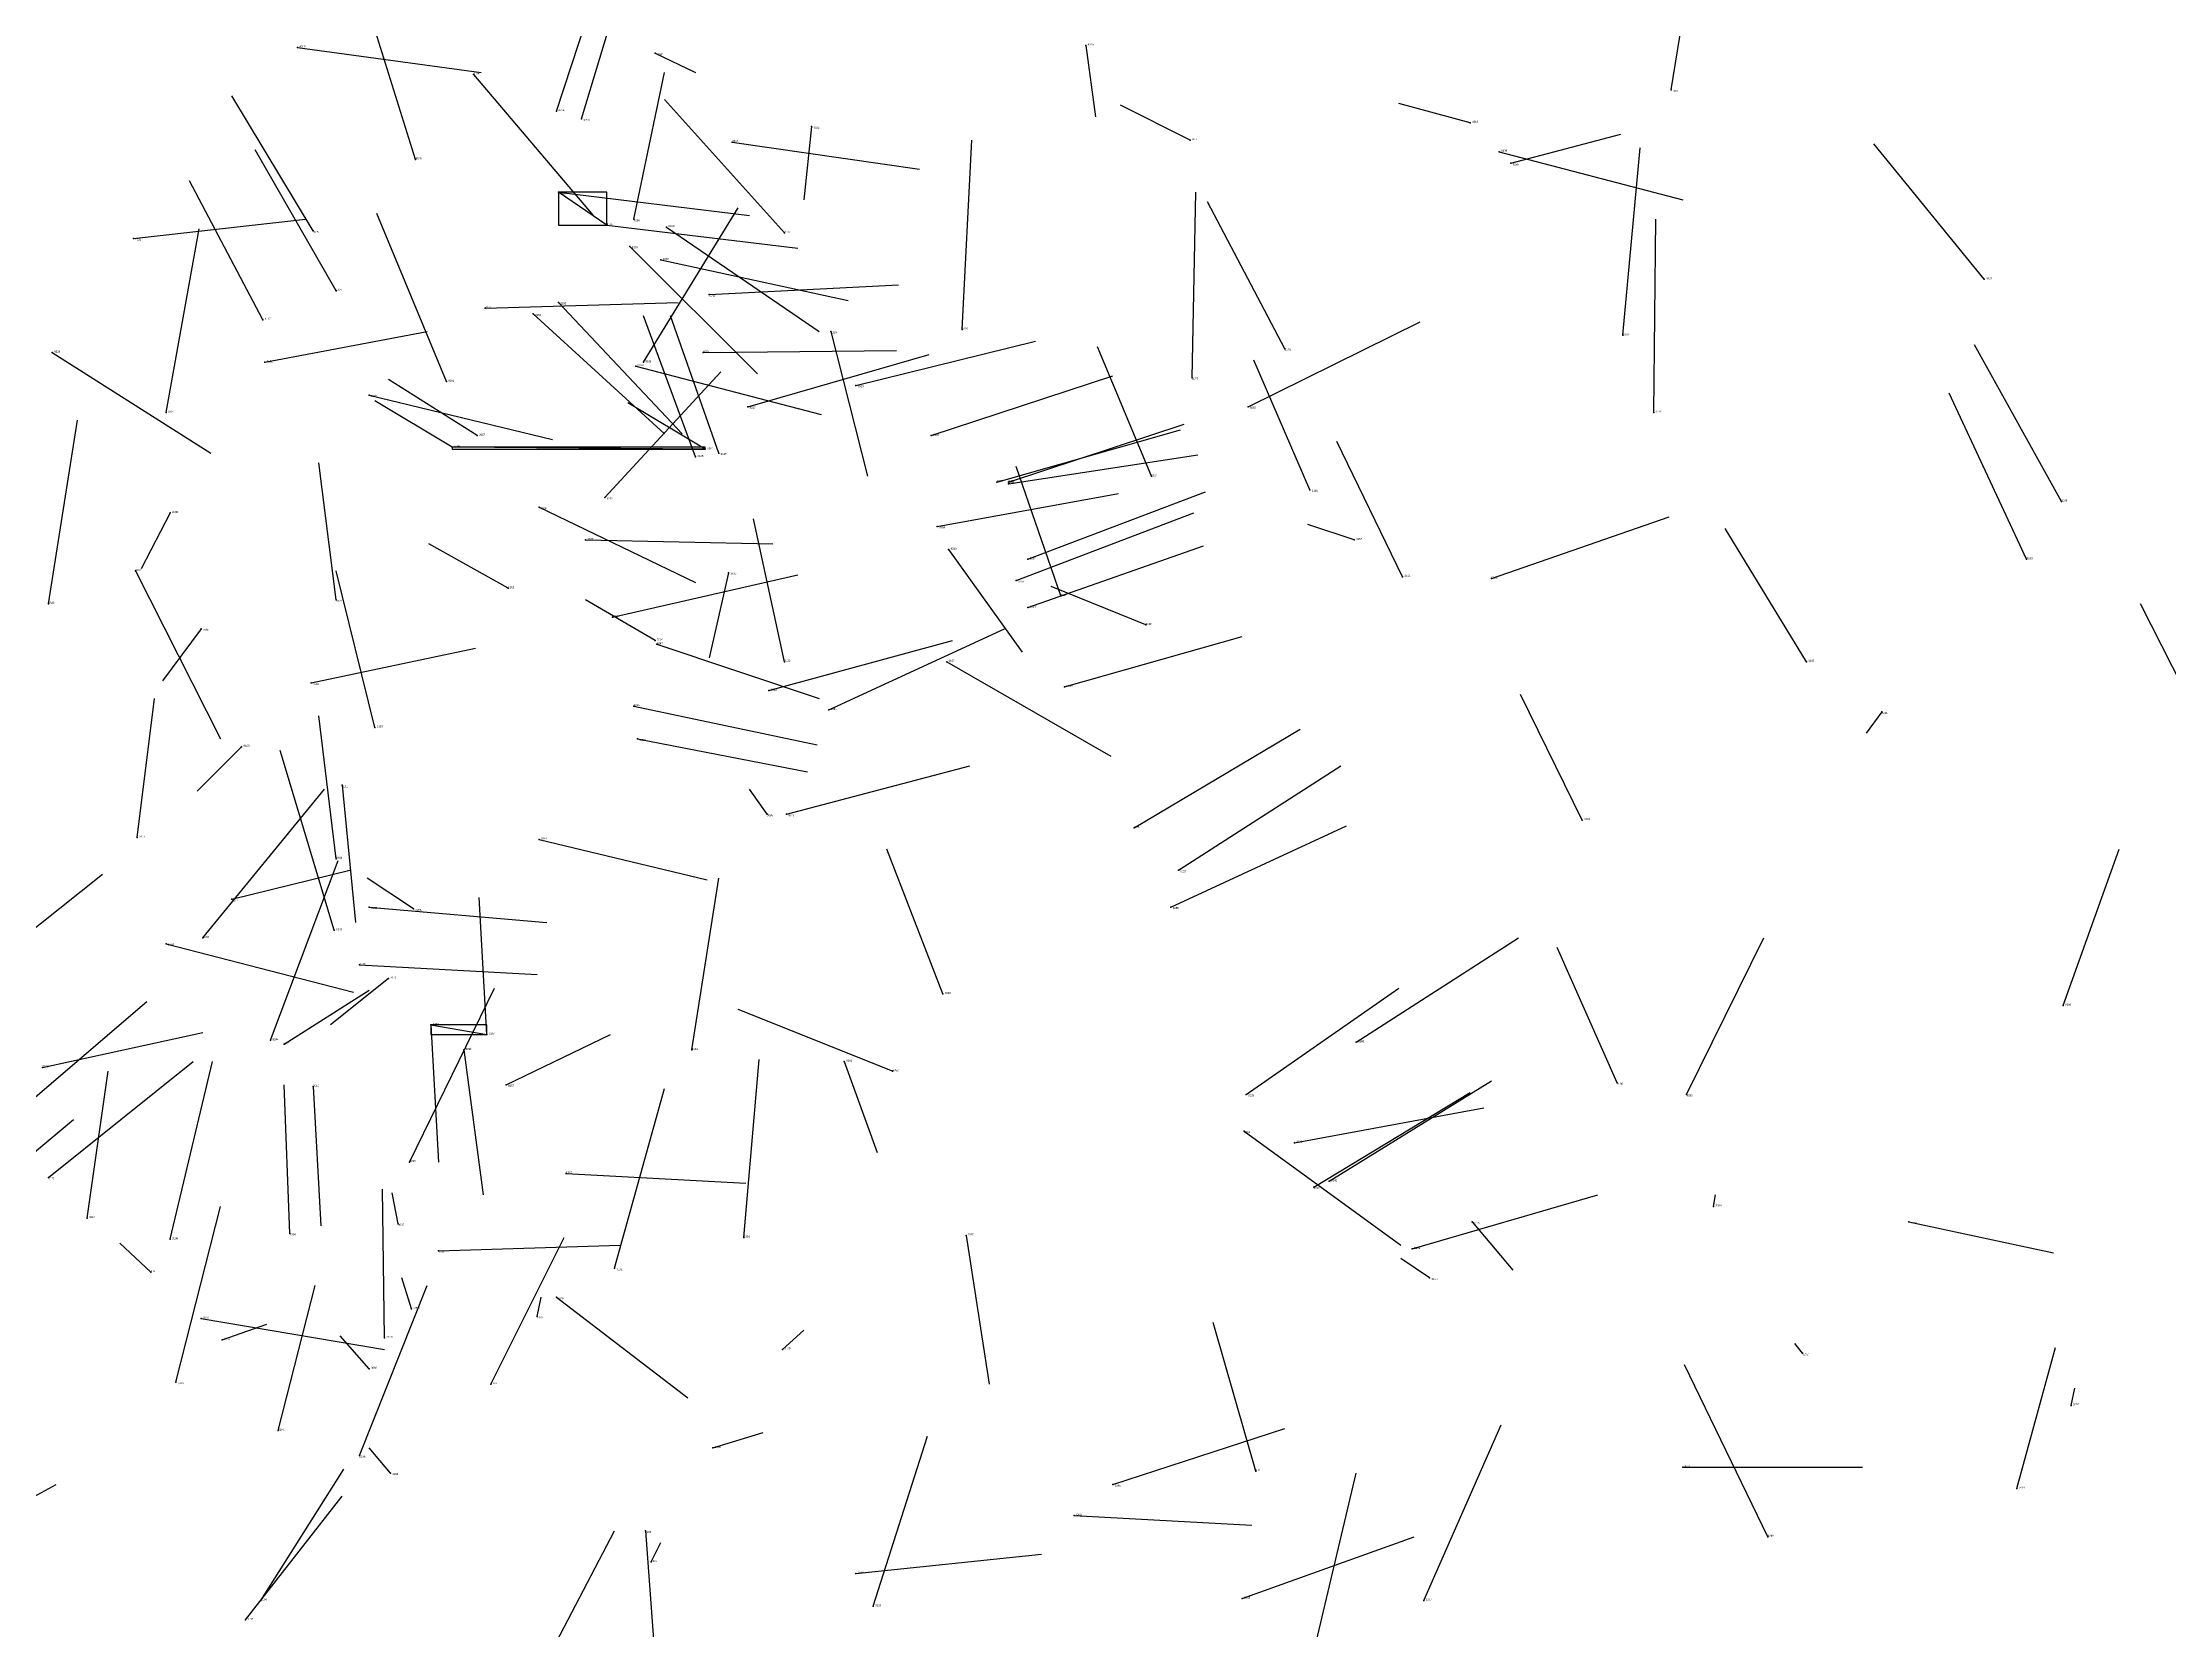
# Model space of a CAD drawing. Extents: x 59.1 to 70.8, y 600.3 to 605.1.
# Drawn here: x 65.136 to 66.237, y 602.016 to 602.839 of the extents above; entities that cross this region are included whole.
import ezdxf

# ---------------------------------------------------------------- set-up
doc = ezdxf.new("R2010")
doc.units = 0
for name, color, linetype in [('Clients', 3, 'CONTINUOUS'), ('Facilities', 3, 'CONTINUOUS'), ('Facilities_lines', 3, 'CONTINUOUS'), ('Min_max_boxes', 1, 'CONTINUOUS'), ('Normals', 1, 'CONTINUOUS'), ('Source_points', 5, 'CONTINUOUS'), ('Text', 3, 'CONTINUOUS')]:
    doc.layers.add(name, color=color, linetype=linetype)

msp = doc.modelspace()

# ---------------------------------------------------------------- linework, layer by layer
at = {"layer": 'Clients', "color": 5}
for p in [(65.403, 602.761, 460.27), (65.348, 602.629, 455.008), (65.366, 602.325, 457.178)]:
    msp.add_point(p, dxfattribs=at)
at = {"layer": 'Facilities', "color": 3}
for p in [(65.268, 602.836, 456.691), (65.453, 602.833, 463.485), (65.676, 602.837, 456.173), (65.359, 602.822, 459.818), (65.979, 602.814, 458.335), (65.402, 602.803, 457.821), (65.415, 602.799, 457.852), (65.534, 602.795, 456.134), (65.875, 602.797, 456.982), (65.493, 602.787, 460.566), (65.73, 602.788, 455.006), (65.329, 602.778, 456.736), (65.89, 602.782, 460.457), (65.896, 602.776, 462.987), (65.276, 602.741, 456.781), (65.428, 602.744, 460.365), (65.442, 602.747, 457.85), (65.459, 602.743, 460.109), (65.52, 602.74, 463.094), (65.183, 602.737, 456.172), (65.44, 602.733, 460.013), (65.456, 602.726, 460.464), (65.288, 602.71, 456.741), (65.481, 602.708, 460.564), (66.141, 602.716, 457.572), (65.365, 602.701, 460.198), (65.39, 602.698, 460.011), (65.403, 602.704, 459.938), (65.25, 602.695, 456.894), (65.544, 602.689, 456.869), (65.612, 602.69, 458.436), (65.954, 602.687, 458.318), (65.141, 602.678, 460.82), (65.478, 602.678, 460.372), (65.779, 602.68, 458.289), (65.251, 602.673, 456.144), (65.345, 602.663, 461.922), (65.443, 602.671, 460.401), (65.447, 602.673, 461.759), (65.731, 602.665, 458.381), (65.305, 602.656, 460.227), (65.557, 602.661, 460.77), (65.2, 602.647, 460.234), (65.501, 602.65, 460.987), (65.76, 602.65, 461.634), (65.97, 602.647, 459.174), (65.361, 602.635, 454.647), (65.596, 602.635, 460.877), (65.474, 602.624, 456.919), (65.479, 602.628, 455.002), (65.486, 602.626, 456.938), (65.63, 602.611, 461.151), (65.636, 602.611, 461.067), (65.636, 602.61, 461.241), (65.71, 602.614, 456.974), (65.393, 602.598, 460.105), (65.427, 602.603, 461.713), (65.792, 602.607, 456.982), (66.181, 602.601, 456.046), (65.202, 602.595, 463.32), (65.599, 602.588, 460.76), (65.417, 602.581, 460.538), (65.605, 602.576, 462.179), (65.815, 602.581, 455.024), (65.184, 602.565, 460.397), (65.491, 602.564, 456.126), (65.646, 602.571, 461.315), (66.163, 602.571, 456.042), (65.377, 602.556, 454.862), (65.64, 602.56, 461.005), (65.84, 602.562, 456.964), (65.886, 602.561, 461.471), (65.139, 602.548, 460.278), (65.288, 602.55, 456.957), (65.646, 602.546, 460.859), (65.663, 602.552, 456.93), (65.218, 602.535, 463.315), (65.431, 602.541, 460.447), (65.707, 602.537, 455.288), (65.453, 602.529, 454.951), (65.454, 602.527, 460.083), (65.52, 602.518, 456.927), (65.604, 602.518, 457.639), (66.049, 602.518, 456.042), (65.275, 602.507, 456.181), (65.512, 602.503, 460.574), (65.665, 602.505, 460.691), (65.442, 602.495, 457.543), (65.543, 602.493, 461.335), (66.088, 602.492, 455.045), (65.308, 602.484, 456.817), (65.444, 602.478, 461.07), (65.239, 602.474, 463.347), (65.291, 602.454, 457.126), (65.511, 602.439, 454.989), (65.521, 602.439, 460.594), (65.701, 602.432, 461.372), (65.933, 602.436, 457.076), (65.185, 602.427, 457.12), (65.393, 602.426, 460.087), (65.288, 602.416, 457.216), (65.724, 602.41, 461.436), (65.234, 602.395, 463.204), (65.305, 602.391, 455.338), (65.328, 602.39, 454.908), (65.72, 602.391, 461.479), (65.287, 602.379, 462.141), (65.2, 602.372, 457.348), (65.219, 602.375, 462.335), (65.3, 602.361, 455.306), (65.315, 602.354, 463.314), (65.602, 602.346, 457.332), (66.182, 602.34, 461.101), (65.254, 602.322, 462.216), (65.337, 602.33, 457.232), (65.261, 602.32, 463.32), (65.354, 602.317, 457.298), (65.472, 602.317, 456.065), (65.551, 602.311, 462.759), (65.816, 602.321, 461.346), (65.136, 602.308, 457.718), (65.576, 602.306, 461.028), (65.951, 602.3, 457.099), (65.276, 602.298, 457.245), (65.376, 602.299, 461.777), (65.759, 602.294, 461.588), (65.987, 602.294, 461.121), (65.758, 602.275, 457.566), (65.784, 602.269, 461.646), (65.326, 602.259, 462.248), (65.139, 602.251, 462.76), (65.407, 602.253, 460.273), (65.794, 602.246, 461.432), (65.802, 602.249, 461.33), (66.001, 602.236, 454.892), (65.159, 602.23, 457.303), (65.32, 602.227, 454.953), (65.876, 602.228, 462.53), (66.102, 602.228, 462.333), (65.202, 602.219, 456.129), (65.264, 602.222, 457.305), (65.341, 602.213, 460.868), (65.499, 602.22, 456.056), (65.614, 602.221, 457.33), (65.845, 602.214, 461.686), (65.192, 602.202, 455.077), (65.432, 602.204, 456.121), (65.854, 602.199, 454.988), (65.327, 602.183, 454.953), (65.392, 602.179, 455.133), (65.402, 602.189, 461.278), (65.218, 602.178, 460.326), (65.313, 602.168, 457.328), (65.229, 602.167, 455.165), (65.519, 602.162, 455.162), (66.047, 602.16, 454.979), (65.305, 602.152, 454.993), (65.205, 602.145, 456.1), (65.368, 602.144, 462.938), (66.186, 602.133, 454.768), (65.258, 602.12, 457.377), (65.3, 602.107, 462.341), (65.483, 602.111, 455.236), (65.316, 602.098, 454.96), (65.69, 602.092, 460.743), (65.764, 602.099, 457.332), (65.985, 602.101, 461.594), (66.158, 602.09, 461.23), (65.67, 602.076, 460.098), (65.448, 602.068, 457.422), (66.029, 602.065, 462.316), (65.451, 602.052, 455.12), (65.557, 602.046, 460.358), (65.249, 602.032, 457.488), (65.566, 602.029, 456.125), (65.757, 602.033, 460.853), (65.851, 602.032, 462.171), (65.241, 602.022, 457.543)]:
    msp.add_point(p, dxfattribs=at)
at = {"layer": 'Facilities_lines', "color": 3}
for p, q in [((65.428, 602.744, 460.365), (65.403, 602.761, 460.27)), ((65.479, 602.628, 455.002), (65.348, 602.629, 455.008)), ((65.337, 602.33, 457.232), (65.366, 602.325, 457.178))]:
    msp.add_line(p, q, dxfattribs=at)
at = {"layer": 'Min_max_boxes', "color": 1}
for p, q in [((65.428, 602.761, 460.27), (65.403, 602.761, 460.27)), ((65.403, 602.761, 460.27), (65.403, 602.744, 460.27)), ((65.428, 602.761, 460.365), (65.403, 602.761, 460.365)), ((65.403, 602.761, 460.365), (65.403, 602.744, 460.365)), ((65.403, 602.761, 460.27), (65.403, 602.761, 460.365)), ((65.428, 602.744, 460.27), (65.428, 602.761, 460.27)), ((65.428, 602.744, 460.365), (65.428, 602.761, 460.365)), ((65.428, 602.761, 460.27), (65.428, 602.761, 460.365)), ((65.403, 602.744, 460.27), (65.428, 602.744, 460.27)), ((65.403, 602.744, 460.365), (65.428, 602.744, 460.365)), ((65.403, 602.744, 460.27), (65.403, 602.744, 460.365)), ((65.428, 602.744, 460.27), (65.428, 602.744, 460.365)), ((65.479, 602.629, 455.002), (65.348, 602.629, 455.002)), ((65.348, 602.629, 455.002), (65.348, 602.628, 455.002)), ((65.479, 602.629, 455.008), (65.348, 602.629, 455.008)), ((65.348, 602.629, 455.008), (65.348, 602.628, 455.008)), ((65.348, 602.629, 455.002), (65.348, 602.629, 455.008)), ((65.348, 602.628, 455.002), (65.479, 602.628, 455.002)), ((65.348, 602.628, 455.008), (65.479, 602.628, 455.008)), ((65.348, 602.628, 455.002), (65.348, 602.628, 455.008)), ((65.479, 602.628, 455.002), (65.479, 602.629, 455.002)), ((65.479, 602.628, 455.008), (65.479, 602.629, 455.008)), ((65.479, 602.629, 455.002), (65.479, 602.629, 455.008)), ((65.479, 602.628, 455.002), (65.479, 602.628, 455.008)), ((65.366, 602.33, 457.178), (65.337, 602.33, 457.178)), ((65.337, 602.33, 457.178), (65.337, 602.325, 457.178)), ((65.366, 602.33, 457.232), (65.337, 602.33, 457.232)), ((65.337, 602.33, 457.232), (65.337, 602.325, 457.232)), ((65.337, 602.33, 457.178), (65.337, 602.33, 457.232)), ((65.337, 602.325, 457.178), (65.366, 602.325, 457.178)), ((65.337, 602.325, 457.232), (65.366, 602.325, 457.232)), ((65.337, 602.325, 457.178), (65.337, 602.325, 457.232)), ((65.366, 602.325, 457.178), (65.366, 602.33, 457.178)), ((65.366, 602.325, 457.232), (65.366, 602.33, 457.232)), ((65.366, 602.33, 457.178), (65.366, 602.33, 457.232)), ((65.366, 602.325, 457.178), (65.366, 602.325, 457.232))]:
    msp.add_line(p, q, dxfattribs=at)
at = {"layer": 'Normals', "color": 1}
for p, q in [((65.979, 602.814, 458.335), (65.995, 602.912, 458.321)), ((65.402, 602.803, 457.821), (65.425, 602.873, 457.754)), ((65.415, 602.799, 457.852), (65.436, 602.869, 457.784)), ((65.329, 602.778, 456.736), (65.304, 602.858, 456.791)), ((65.268, 602.836, 456.691), (65.363, 602.823, 456.662)), ((65.453, 602.833, 463.485), (65.474, 602.823, 463.582)), ((65.676, 602.837, 456.173), (65.681, 602.8, 456.266)), ((65.359, 602.822, 459.818), (65.421, 602.749, 459.789)), ((65.442, 602.747, 457.85), (65.458, 602.823, 457.786)), ((65.276, 602.741, 456.781), (65.234, 602.811, 456.838)), ((65.52, 602.74, 463.094), (65.458, 602.809, 463.056)), ((65.875, 602.797, 456.982), (65.838, 602.807, 457.074)), ((65.534, 602.795, 456.134), (65.53, 602.757, 456.226)), ((65.73, 602.788, 455.006), (65.694, 602.806, 455.098)), ((65.493, 602.787, 460.566), (65.59, 602.773, 460.544)), ((65.612, 602.69, 458.436), (65.617, 602.788, 458.414)), ((65.896, 602.776, 462.987), (65.953, 602.791, 463.067)), ((65.954, 602.687, 458.318), (65.963, 602.784, 458.295)), ((66.141, 602.716, 457.572), (66.084, 602.786, 457.528)), ((65.288, 602.71, 456.741), (65.246, 602.783, 456.795)), ((65.89, 602.782, 460.457), (65.985, 602.757, 460.436)), ((65.25, 602.695, 456.894), (65.212, 602.767, 456.952)), ((65.403, 602.761, 460.27), (65.502, 602.749, 460.261)), ((65.447, 602.673, 461.759), (65.496, 602.753, 461.792)), ((65.731, 602.665, 458.381), (65.733, 602.761, 458.353)), ((65.779, 602.68, 458.289), (65.739, 602.756, 458.239)), ((65.183, 602.737, 456.172), (65.272, 602.747, 456.127)), ((65.2, 602.647, 460.234), (65.217, 602.742, 460.259)), ((65.345, 602.663, 461.922), (65.309, 602.75, 461.889)), ((65.428, 602.744, 460.365), (65.527, 602.732, 460.356)), ((65.459, 602.743, 460.109), (65.538, 602.689, 460.081)), ((65.97, 602.647, 459.174), (65.971, 602.747, 459.166)), ((65.44, 602.733, 460.013), (65.506, 602.667, 459.977)), ((65.456, 602.726, 460.464), (65.553, 602.705, 460.452)), ((65.481, 602.708, 460.564), (65.579, 602.713, 460.544)), ((65.365, 602.701, 460.198), (65.465, 602.704, 460.194)), ((65.39, 602.698, 460.011), (65.458, 602.636, 459.972)), ((65.403, 602.704, 459.938), (65.467, 602.636, 459.902)), ((65.474, 602.624, 456.919), (65.447, 602.697, 456.982)), ((65.486, 602.626, 456.938), (65.461, 602.697, 457.004)), ((65.251, 602.673, 456.144), (65.335, 602.689, 456.091)), ((65.544, 602.689, 456.869), (65.563, 602.614, 456.805)), ((65.76, 602.65, 461.634), (65.849, 602.694, 461.62)), ((65.141, 602.678, 460.82), (65.223, 602.626, 460.796)), ((65.478, 602.678, 460.372), (65.578, 602.679, 460.363)), ((65.501, 602.65, 460.987), (65.595, 602.677, 460.968)), ((65.557, 602.661, 460.77), (65.65, 602.684, 460.743)), ((65.71, 602.614, 456.974), (65.682, 602.681, 457.043)), ((65.792, 602.607, 456.982), (65.763, 602.674, 457.05)), ((66.181, 602.601, 456.046), (66.136, 602.682, 456.008)), ((65.361, 602.635, 454.647), (65.315, 602.664, 454.731)), ((65.427, 602.603, 461.713), (65.487, 602.668, 461.76)), ((65.443, 602.671, 460.401), (65.539, 602.646, 460.39)), ((65.596, 602.635, 460.877), (65.69, 602.666, 460.86)), ((65.305, 602.656, 460.227), (65.4, 602.633, 460.206)), ((65.348, 602.629, 455.008), (65.308, 602.653, 455.097)), ((65.479, 602.628, 455.002), (65.439, 602.652, 455.091)), ((66.163, 602.571, 456.042), (66.123, 602.657, 456.011)), ((65.139, 602.548, 460.278), (65.154, 602.643, 460.307)), ((65.636, 602.611, 461.067), (65.727, 602.641, 461.04)), ((65.63, 602.611, 461.151), (65.725, 602.638, 461.135)), ((65.84, 602.562, 456.964), (65.806, 602.632, 457.027)), ((65.288, 602.55, 456.957), (65.279, 602.621, 457.027)), ((65.636, 602.61, 461.241), (65.734, 602.625, 461.229)), ((65.663, 602.552, 456.93), (65.64, 602.619, 457.001)), ((65.393, 602.598, 460.105), (65.474, 602.559, 460.061)), ((65.599, 602.588, 460.76), (65.693, 602.605, 460.731)), ((65.646, 602.571, 461.315), (65.738, 602.606, 461.33)), ((65.202, 602.595, 463.32), (65.187, 602.566, 463.414)), ((65.52, 602.518, 456.927), (65.504, 602.592, 456.992)), ((65.64, 602.56, 461.005), (65.732, 602.595, 460.988)), ((65.815, 602.581, 455.024), (65.791, 602.589, 455.121)), ((65.886, 602.561, 461.471), (65.978, 602.593, 461.448)), ((66.049, 602.518, 456.042), (66.007, 602.587, 455.984)), ((65.377, 602.556, 454.862), (65.336, 602.579, 454.95)), ((65.417, 602.581, 460.538), (65.514, 602.579, 460.515)), ((65.605, 602.576, 462.179), (65.643, 602.523, 462.254)), ((65.646, 602.546, 460.859), (65.737, 602.578, 460.834)), ((65.184, 602.565, 460.397), (65.228, 602.478, 460.377)), ((65.308, 602.484, 456.817), (65.288, 602.565, 456.873)), ((65.491, 602.564, 456.126), (65.481, 602.52, 456.215)), ((65.431, 602.541, 460.447), (65.527, 602.563, 460.427)), ((65.707, 602.537, 455.288), (65.658, 602.557, 455.373)), ((65.453, 602.529, 454.951), (65.417, 602.55, 455.042)), ((66.266, 602.461, 456.077), (66.222, 602.548, 456.055)), ((65.218, 602.535, 463.315), (65.198, 602.508, 463.409)), ((65.543, 602.493, 461.335), (65.634, 602.535, 461.336)), ((65.665, 602.505, 460.691), (65.757, 602.531, 460.66)), ((65.275, 602.507, 456.181), (65.36, 602.525, 456.132)), ((65.454, 602.527, 460.083), (65.538, 602.499, 460.037)), ((65.512, 602.503, 460.574), (65.607, 602.529, 460.555)), ((65.604, 602.518, 457.639), (65.689, 602.469, 457.66)), ((65.185, 602.427, 457.12), (65.194, 602.499, 457.188)), ((65.933, 602.436, 457.076), (65.901, 602.501, 457.145)), ((65.288, 602.416, 457.216), (65.279, 602.49, 457.283)), ((65.442, 602.495, 457.543), (65.537, 602.475, 457.565)), ((66.088, 602.492, 455.045), (66.08, 602.481, 455.144)), ((65.444, 602.478, 461.07), (65.532, 602.461, 461.025)), ((65.701, 602.432, 461.372), (65.787, 602.483, 461.379)), ((65.239, 602.474, 463.347), (65.216, 602.451, 463.442)), ((65.287, 602.379, 462.141), (65.259, 602.472, 462.165)), ((65.291, 602.454, 457.126), (65.298, 602.383, 457.056)), ((65.521, 602.439, 460.594), (65.616, 602.464, 460.574)), ((65.724, 602.41, 461.436), (65.808, 602.464, 461.429)), ((65.219, 602.375, 462.335), (65.282, 602.452, 462.34)), ((65.511, 602.439, 454.989), (65.502, 602.452, 455.088)), ((65.72, 602.391, 461.479), (65.811, 602.433, 461.479)), ((65.393, 602.426, 460.087), (65.48, 602.405, 460.042)), ((65.602, 602.346, 457.332), (65.573, 602.421, 457.391)), ((66.182, 602.34, 461.101), (66.211, 602.421, 461.152)), ((65.234, 602.395, 463.204), (65.295, 602.41, 463.127)), ((65.254, 602.322, 462.216), (65.289, 602.415, 462.22)), ((65.089, 602.346, 462.71), (65.167, 602.408, 462.701)), ((65.328, 602.39, 454.908), (65.304, 602.406, 455.004)), ((65.472, 602.317, 456.065), (65.486, 602.406, 456.021)), ((65.305, 602.391, 455.338), (65.397, 602.383, 455.377)), ((65.366, 602.325, 457.178), (65.362, 602.396, 457.248)), ((65.2, 602.372, 457.348), (65.297, 602.347, 457.353)), ((65.816, 602.321, 461.346), (65.9, 602.375, 461.349)), ((65.951, 602.3, 457.099), (65.92, 602.37, 457.163)), ((65.987, 602.294, 461.121), (66.027, 602.375, 461.164)), ((65.3, 602.361, 455.306), (65.392, 602.356, 455.345)), ((65.261, 602.32, 463.32), (65.305, 602.348, 463.234)), ((65.315, 602.354, 463.314), (65.285, 602.33, 463.406)), ((65.326, 602.259, 462.248), (65.37, 602.349, 462.248)), ((65.759, 602.294, 461.588), (65.838, 602.349, 461.613)), ((65.114, 602.277, 462.698), (65.19, 602.342, 462.698)), ((65.576, 602.306, 461.028), (65.496, 602.338, 461.078)), ((65.136, 602.308, 457.718), (65.219, 602.326, 457.77)), ((65.337, 602.33, 457.232), (65.341, 602.259, 457.162)), ((65.376, 602.299, 461.777), (65.43, 602.325, 461.857)), ((65.139, 602.251, 462.76), (65.214, 602.311, 462.733)), ((65.202, 602.219, 456.129), (65.224, 602.311, 456.095)), ((65.354, 602.317, 457.298), (65.364, 602.242, 457.232)), ((65.499, 602.22, 456.056), (65.507, 602.312, 456.018)), ((65.551, 602.311, 462.759), (65.568, 602.264, 462.845)), ((65.159, 602.23, 457.303), (65.17, 602.306, 457.367)), ((65.802, 602.249, 461.33), (65.886, 602.301, 461.347)), ((65.264, 602.222, 457.305), (65.261, 602.299, 457.369)), ((65.276, 602.298, 457.245), (65.28, 602.226, 457.175)), ((65.432, 602.204, 456.121), (65.458, 602.297, 456.095)), ((65.794, 602.246, 461.432), (65.875, 602.295, 461.465)), ((65.079, 602.22, 462.563), (65.152, 602.281, 462.596)), ((65.784, 602.269, 461.646), (65.882, 602.287, 461.639)), ((65.758, 602.275, 457.566), (65.839, 602.216, 457.571)), ((65.313, 602.168, 457.328), (65.312, 602.245, 457.392)), ((65.407, 602.253, 460.273), (65.5, 602.248, 460.237)), ((65.205, 602.145, 456.1), (65.228, 602.236, 456.065)), ((65.32, 602.227, 454.953), (65.317, 602.243, 455.052)), ((65.845, 602.214, 461.686), (65.941, 602.242, 461.677)), ((66.001, 602.236, 454.892), (66.002, 602.242, 454.992)), ((65.876, 602.228, 462.53), (65.897, 602.203, 462.625)), ((66.102, 602.228, 462.333), (66.177, 602.212, 462.397)), ((65.192, 602.202, 455.077), (65.176, 602.217, 455.175)), ((65.341, 602.213, 460.868), (65.435, 602.216, 460.834)), ((65.368, 602.144, 462.938), (65.406, 602.22, 462.886)), ((65.614, 602.221, 457.33), (65.626, 602.144, 457.267)), ((65.854, 602.199, 454.988), (65.839, 602.209, 455.086)), ((65.258, 602.12, 457.377), (65.277, 602.195, 457.44)), ((65.3, 602.107, 462.341), (65.335, 602.195, 462.309)), ((65.327, 602.183, 454.953), (65.322, 602.199, 455.052)), ((65.392, 602.179, 455.133), (65.394, 602.189, 455.232)), ((65.402, 602.189, 461.278), (65.47, 602.137, 461.226)), ((65.218, 602.178, 460.326), (65.313, 602.162, 460.3)), ((65.229, 602.167, 455.165), (65.252, 602.175, 455.262)), ((65.305, 602.152, 454.993), (65.29, 602.169, 455.09)), ((65.519, 602.162, 455.162), (65.53, 602.172, 455.261)), ((65.764, 602.099, 457.332), (65.742, 602.176, 457.392)), ((66.047, 602.16, 454.979), (66.043, 602.165, 455.079)), ((66.158, 602.09, 461.23), (66.178, 602.163, 461.295)), ((66.029, 602.065, 462.316), (65.986, 602.154, 462.302)), ((66.186, 602.133, 454.768), (66.188, 602.142, 454.868)), ((65.483, 602.111, 455.236), (65.509, 602.119, 455.332)), ((65.566, 602.029, 456.125), (65.594, 602.117, 456.088)), ((65.69, 602.092, 460.743), (65.779, 602.121, 460.708)), ((65.851, 602.032, 462.171), (65.891, 602.123, 462.157)), ((65.316, 602.098, 454.96), (65.305, 602.111, 455.059)), ((65.073, 602.054, 462.551), (65.143, 602.092, 462.49)), ((65.249, 602.032, 457.488), (65.292, 602.1, 457.547)), ((65.793, 602.001, 462.357), (65.816, 602.098, 462.349)), ((65.985, 602.101, 461.594), (66.078, 602.101, 461.558)), ((65.241, 602.022, 457.543), (65.291, 602.086, 457.602)), ((65.67, 602.076, 460.098), (65.762, 602.071, 460.059)), ((65.396, 601.999, 461.332), (65.432, 602.068, 461.395)), ((65.448, 602.068, 457.422), (65.454, 601.988, 457.362)), ((65.451, 602.052, 455.12), (65.456, 602.062, 455.219)), ((65.757, 602.033, 460.853), (65.846, 602.065, 460.82)), ((65.557, 602.046, 460.358), (65.653, 602.056, 460.33))]:
    msp.add_line(p, q, dxfattribs=at)
at = {"layer": 'Source_points', "color": 5}
for p in [(65.268, 602.836, 456.691), (65.453, 602.833, 463.485), (65.676, 602.837, 456.173), (65.359, 602.822, 459.818), (65.979, 602.814, 458.335), (65.402, 602.803, 457.821), (65.415, 602.799, 457.852), (65.534, 602.795, 456.134), (65.875, 602.797, 456.982), (65.493, 602.787, 460.566), (65.73, 602.788, 455.006), (65.329, 602.778, 456.736), (65.89, 602.782, 460.457), (65.896, 602.776, 462.987), (65.403, 602.761, 460.27), (65.276, 602.741, 456.781), (65.428, 602.744, 460.365), (65.442, 602.747, 457.85), (65.459, 602.743, 460.109), (65.52, 602.74, 463.094), (65.183, 602.737, 456.172), (65.44, 602.733, 460.013), (65.456, 602.726, 460.464), (65.288, 602.71, 456.741), (65.481, 602.708, 460.564), (66.141, 602.716, 457.572), (65.365, 602.701, 460.198), (65.39, 602.698, 460.011), (65.403, 602.704, 459.938), (65.25, 602.695, 456.894), (65.544, 602.689, 456.869), (65.612, 602.69, 458.436), (65.954, 602.687, 458.318), (65.141, 602.678, 460.82), (65.478, 602.678, 460.372), (65.779, 602.68, 458.289), (65.251, 602.673, 456.144), (65.345, 602.663, 461.922), (65.443, 602.671, 460.401), (65.447, 602.673, 461.759), (65.731, 602.665, 458.381), (65.305, 602.656, 460.227), (65.557, 602.661, 460.77), (65.2, 602.647, 460.234), (65.501, 602.65, 460.987), (65.76, 602.65, 461.634), (65.97, 602.647, 459.174), (65.361, 602.635, 454.647), (65.596, 602.635, 460.877), (65.348, 602.629, 455.008), (65.474, 602.624, 456.919), (65.479, 602.628, 455.002), (65.486, 602.626, 456.938), (65.63, 602.611, 461.151), (65.636, 602.611, 461.067), (65.636, 602.61, 461.241), (65.71, 602.614, 456.974), (65.393, 602.598, 460.105), (65.427, 602.603, 461.713), (65.792, 602.607, 456.982), (66.181, 602.601, 456.046), (65.202, 602.595, 463.32), (65.599, 602.588, 460.76), (65.417, 602.581, 460.538), (65.605, 602.576, 462.179), (65.815, 602.581, 455.024), (65.184, 602.565, 460.397), (65.491, 602.564, 456.126), (65.646, 602.571, 461.315), (66.163, 602.571, 456.042), (65.377, 602.556, 454.862), (65.64, 602.56, 461.005), (65.84, 602.562, 456.964), (65.886, 602.561, 461.471), (65.139, 602.548, 460.278), (65.288, 602.55, 456.957), (65.646, 602.546, 460.859), (65.663, 602.552, 456.93), (65.218, 602.535, 463.315), (65.431, 602.541, 460.447), (65.707, 602.537, 455.288), (65.453, 602.529, 454.951), (65.454, 602.527, 460.083), (65.52, 602.518, 456.927), (65.604, 602.518, 457.639), (66.049, 602.518, 456.042), (65.275, 602.507, 456.181), (65.512, 602.503, 460.574), (65.665, 602.505, 460.691), (65.442, 602.495, 457.543), (65.543, 602.493, 461.335), (66.088, 602.492, 455.045), (65.308, 602.484, 456.817), (65.444, 602.478, 461.07), (65.239, 602.474, 463.347), (65.291, 602.454, 457.126), (65.511, 602.439, 454.989), (65.521, 602.439, 460.594), (65.701, 602.432, 461.372), (65.933, 602.436, 457.076), (65.185, 602.427, 457.12), (65.393, 602.426, 460.087), (65.288, 602.416, 457.216), (65.724, 602.41, 461.436), (65.234, 602.395, 463.204), (65.305, 602.391, 455.338), (65.328, 602.39, 454.908), (65.72, 602.391, 461.479), (65.287, 602.379, 462.141), (65.2, 602.372, 457.348), (65.219, 602.375, 462.335), (65.3, 602.361, 455.306), (65.315, 602.354, 463.314), (65.602, 602.346, 457.332), (66.182, 602.34, 461.101), (65.254, 602.322, 462.216), (65.337, 602.33, 457.232), (65.366, 602.325, 457.178), (65.261, 602.32, 463.32), (65.354, 602.317, 457.298), (65.472, 602.317, 456.065), (65.551, 602.311, 462.759), (65.816, 602.321, 461.346), (65.136, 602.308, 457.718), (65.576, 602.306, 461.028), (65.951, 602.3, 457.099), (65.276, 602.298, 457.245), (65.376, 602.299, 461.777), (65.759, 602.294, 461.588), (65.987, 602.294, 461.121), (65.758, 602.275, 457.566), (65.784, 602.269, 461.646), (65.326, 602.259, 462.248), (65.139, 602.251, 462.76), (65.407, 602.253, 460.273), (65.794, 602.246, 461.432), (65.802, 602.249, 461.33), (66.001, 602.236, 454.892), (65.159, 602.23, 457.303), (65.32, 602.227, 454.953), (65.876, 602.228, 462.53), (66.102, 602.228, 462.333), (65.202, 602.219, 456.129), (65.264, 602.222, 457.305), (65.341, 602.213, 460.868), (65.499, 602.22, 456.056), (65.614, 602.221, 457.33), (65.845, 602.214, 461.686), (65.192, 602.202, 455.077), (65.432, 602.204, 456.121), (65.854, 602.199, 454.988), (65.327, 602.183, 454.953), (65.392, 602.179, 455.133), (65.402, 602.189, 461.278), (65.218, 602.178, 460.326), (65.313, 602.168, 457.328), (65.229, 602.167, 455.165), (65.519, 602.162, 455.162), (66.047, 602.16, 454.979), (65.305, 602.152, 454.993), (65.205, 602.145, 456.1), (65.368, 602.144, 462.938), (66.186, 602.133, 454.768), (65.258, 602.12, 457.377), (65.3, 602.107, 462.341), (65.483, 602.111, 455.236), (65.316, 602.098, 454.96), (65.69, 602.092, 460.743), (65.764, 602.099, 457.332), (65.985, 602.101, 461.594), (66.158, 602.09, 461.23), (65.67, 602.076, 460.098), (65.448, 602.068, 457.422), (66.029, 602.065, 462.316), (65.451, 602.052, 455.12), (65.557, 602.046, 460.358), (65.249, 602.032, 457.488), (65.566, 602.029, 456.125), (65.757, 602.033, 460.853), (65.851, 602.032, 462.171), (65.241, 602.022, 457.543)]:
    msp.add_point(p, dxfattribs=at)

# ---------------------------------------------------------------- texts
at = {"layer": 'Text', "color": 3}
for s, p in [('4319', (65.269, 602.836, 456.691)), ('8180', (65.454, 602.832, 463.485)), ('4329', (65.677, 602.837, 456.173)), ('8194', (65.359, 602.822, 459.818)), ('4361', (65.98, 602.813, 458.335)), ('4254', (65.403, 602.803, 457.821)), ('4258', (65.416, 602.798, 457.852)), ('4322', (65.535, 602.794, 456.134)), ('4318', (65.876, 602.797, 456.982)), ('8346', (65.493, 602.787, 460.566)), ('4251', (65.731, 602.788, 455.006)), ('4328', (65.329, 602.778, 456.736)), ('8339', (65.891, 602.782, 460.457)), ('8255', (65.897, 602.775, 462.987)), ('8155', (65.404, 602.76, 460.27)), ('4325', (65.276, 602.74, 456.781)), ('8146', (65.428, 602.744, 460.365)), ('4256', (65.442, 602.746, 457.85)), ('8190', (65.46, 602.743, 460.109)), ('8187', (65.52, 602.74, 463.094)), ('4331', (65.184, 602.736, 456.172)), ('8170', (65.441, 602.732, 460.013)), ('8089', (65.457, 602.726, 460.464)), ('4327', (65.288, 602.71, 456.741)), ('8142', (65.481, 602.707, 460.564)), ('4424', (66.142, 602.716, 457.572)), ('3127', (65.251, 602.695, 456.894)), ('8172', (65.365, 602.701, 460.198)), ('8153', (65.391, 602.697, 460.011)), ('8195', (65.404, 602.703, 459.938)), ('3119', (65.544, 602.688, 456.869)), ('3176', (65.612, 602.69, 458.436)), ('3178', (65.954, 602.687, 458.318)), ('9339', (65.142, 602.678, 460.82)), ('3131', (65.252, 602.673, 456.144)), ('9328', (65.448, 602.673, 461.759)), ('9351', (65.478, 602.678, 460.372)), ('3179', (65.779, 602.679, 458.289)), ('9201', (65.346, 602.663, 461.922)), ('9348', (65.444, 602.671, 460.401)), ('3177', (65.731, 602.664, 458.381)), ('9355', (65.306, 602.655, 460.227)), ('9315', (65.558, 602.66, 460.77)), ('9354', (65.201, 602.647, 460.234)), ('9317', (65.502, 602.649, 460.987)), ('9252', (65.761, 602.649, 461.634)), ('9226', (65.971, 602.647, 459.174)), ('3155', (65.349, 602.629, 455.008)), ('3087', (65.362, 602.635, 454.647)), ('9310', (65.597, 602.635, 460.877)), ('3125', (65.475, 602.624, 456.919)), ('3164', (65.48, 602.628, 455.002)), ('3165', (65.487, 602.625, 456.938)), ('9278', (65.63, 602.611, 461.151)), ('9254', (65.636, 602.611, 461.067)), ('9279', (65.636, 602.61, 461.241)), ('3124', (65.71, 602.614, 456.974)), ('9356', (65.394, 602.597, 460.105)), ('9332', (65.428, 602.602, 461.713)), ('3116', (65.793, 602.606, 456.982)), ('3186', (66.181, 602.601, 456.046)), ('9186', (65.203, 602.595, 463.32)), ('9334', (65.6, 602.587, 460.76)), ('9327', (65.418, 602.581, 460.538)), ('9240', (65.606, 602.576, 462.179)), ('3157', (65.816, 602.581, 455.024)), ('9350', (65.184, 602.565, 460.397)), ('3130', (65.492, 602.563, 456.126)), ('9297', (65.647, 602.571, 461.315)), ('3183', (66.163, 602.571, 456.042)), ('3102', (65.377, 602.556, 454.862)), ('9259', (65.641, 602.559, 461.005)), ('3117', (65.663, 602.552, 456.93)), ('3121', (65.841, 602.562, 456.964)), ('9265', (65.886, 602.561, 461.471)), ('9346', (65.139, 602.548, 460.278)), ('3122', (65.288, 602.549, 456.957)), ('9320', (65.431, 602.541, 460.447)), ('9314', (65.647, 602.546, 460.859)), ('9185', (65.219, 602.534, 463.315)), ('3158', (65.707, 602.537, 455.288)), ('3092', (65.454, 602.529, 454.951)), ('9347', (65.454, 602.527, 460.083)), ('3123', (65.52, 602.518, 456.927)), ('3187', (65.605, 602.518, 457.639)), ('3185', (66.05, 602.518, 456.042)), ('3118', (65.276, 602.506, 456.181)), ('9344', (65.513, 602.503, 460.574)), ('9343', (65.666, 602.505, 460.691)), ('3083', (65.442, 602.495, 457.543)), ('9281', (65.544, 602.493, 461.335)), ('3211', (66.088, 602.491, 455.045)), ('3128', (65.309, 602.484, 456.817)), ('9300', (65.445, 602.477, 461.07)), ('9188', (65.24, 602.474, 463.347)), ('3111', (65.291, 602.453, 457.126)), ('3085', (65.511, 602.438, 454.989)), ('9349', (65.522, 602.438, 460.594)), ('9286', (65.701, 602.432, 461.372)), ('3103', (65.934, 602.436, 457.076)), ('3113', (65.186, 602.427, 457.12)), ('9341', (65.394, 602.426, 460.087)), ('3104', (65.288, 602.416, 457.216)), ('9287', (65.725, 602.409, 461.436)), ('9177', (65.234, 602.394, 463.204)), ('3152', (65.306, 602.39, 455.338)), ('3086', (65.329, 602.389, 454.908)), ('9285', (65.721, 602.39, 461.479)), ('9243', (65.288, 602.379, 462.141)), ('3105', (65.201, 602.371, 457.348)), ('9235', (65.219, 602.375, 462.335)), ('3153', (65.3, 602.361, 455.306)), ('9179', (65.316, 602.354, 463.314)), ('3098', (65.603, 602.346, 457.332)), ('9250', (66.183, 602.34, 461.101)), ('9244', (65.255, 602.322, 462.216)), ('3149', (65.338, 602.33, 457.232)), ('3107', (65.367, 602.325, 457.178)), ('9260', (65.817, 602.321, 461.346)), ('9181', (65.261, 602.32, 463.32)), ('3099', (65.355, 602.317, 457.298)), ('3134', (65.472, 602.317, 456.065)), ('9182', (65.552, 602.311, 462.759)), ('3189', (65.136, 602.308, 457.718)), ('9352', (65.576, 602.306, 461.028)), ('3190', (65.951, 602.299, 457.099)), ('3112', (65.276, 602.298, 457.245)), ('9257', (65.377, 602.298, 461.777)), ('9255', (65.76, 602.293, 461.588)), ('9295', (65.987, 602.293, 461.121)), ('3091', (65.758, 602.274, 457.566)), ('9288', (65.785, 602.269, 461.646)), ('9238', (65.326, 602.259, 462.248)), ('9173', (65.139, 602.25, 462.76)), ('9357', (65.407, 602.253, 460.273)), ('9292', (65.794, 602.245, 461.432)), ('9342', (65.803, 602.249, 461.33)), ('3088', (66.002, 602.236, 454.892)), ('3110', (65.16, 602.23, 457.303)), ('3097', (65.32, 602.226, 454.953)), ('9175', (65.877, 602.227, 462.53)), ('9184', (66.103, 602.227, 462.333)), ('3136', (65.203, 602.219, 456.129)), ('3109', (65.264, 602.221, 457.305)), ('9331', (65.341, 602.212, 460.868)), ('3135', (65.499, 602.22, 456.056)), ('3100', (65.615, 602.221, 457.33)), ('9309', (65.846, 602.214, 461.686)), ('3151', (65.192, 602.202, 455.077)), ('3132', (65.433, 602.203, 456.121)), ('3115', (65.855, 602.198, 454.988)), ('9353', (65.219, 602.178, 460.326)), ('3093', (65.328, 602.183, 454.953)), ('3162', (65.392, 602.178, 455.133)), ('9282', (65.403, 602.188, 461.278)), ('3154', (65.23, 602.167, 455.165)), ('3108', (65.314, 602.168, 457.328)), ('3160', (65.52, 602.162, 455.162)), ('3202', (66.047, 602.159, 454.979)), ('3090', (65.306, 602.152, 454.993)), ('3126', (65.206, 602.144, 456.1)), ('9176', (65.368, 602.144, 462.938)), ('3207', (66.187, 602.133, 454.768)), ('3195', (65.258, 602.12, 457.377)), ('9236', (65.3, 602.106, 462.341)), ('3156', (65.484, 602.111, 455.236)), ('9271', (65.986, 602.101, 461.594)), ('3084', (65.317, 602.097, 454.96)), ('9345', (65.691, 602.091, 460.743)), ('3101', (65.764, 602.099, 457.332)), ('9299', (66.159, 602.09, 461.23)), ('9362', (65.671, 602.076, 460.098)), ('3106', (65.448, 602.067, 457.422)), ('9249', (66.029, 602.065, 462.316)), ('3161', (65.451, 602.052, 455.12)), ('9359', (65.558, 602.046, 460.358)), ('3094', (65.249, 602.032, 457.488)), ('3120', (65.567, 602.029, 456.125)), ('9335', (65.758, 602.033, 460.853)), ('9237', (65.852, 602.032, 462.171)), ('3194', (65.242, 602.022, 457.543))]:
    msp.add_text(s, height=0.001, dxfattribs=at).set_placement(p)

doc.saveas('drawing.dxf')
